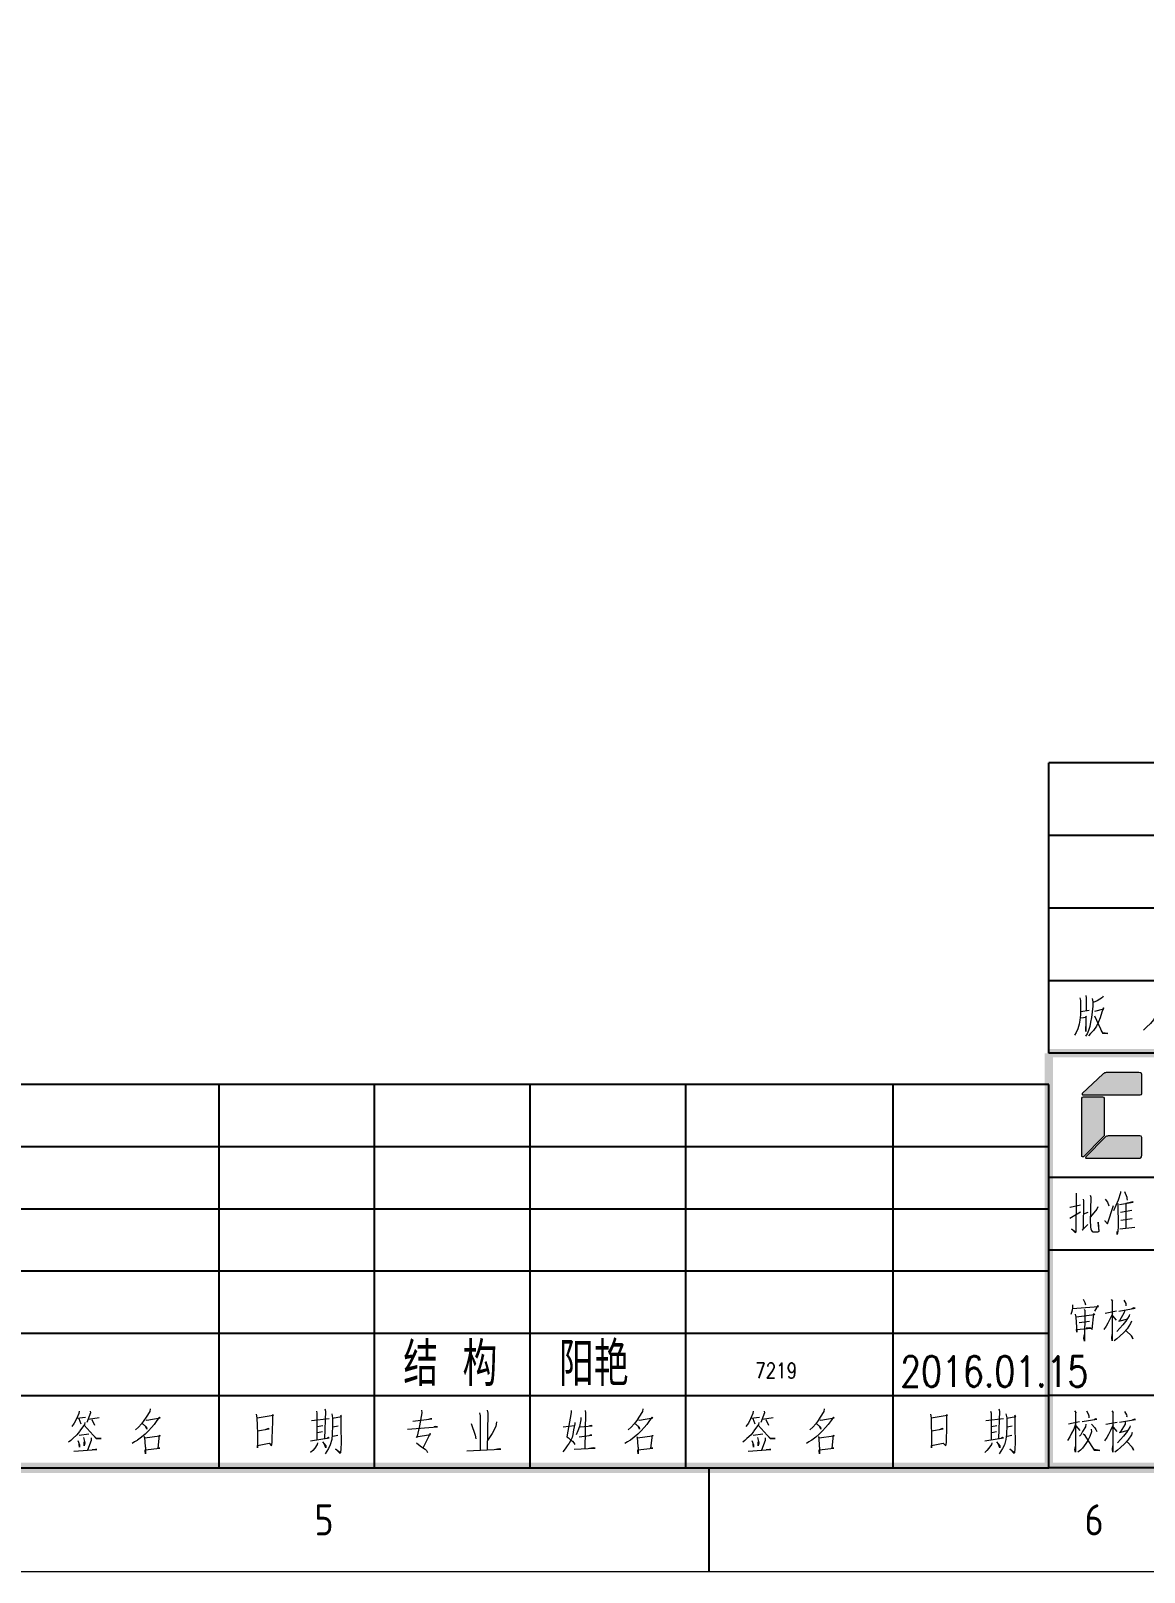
# Model space of a CAD drawing. Extents: x -59142 to 322364, y -122476 to 91021.
# Drawn here: x 163797 to 174532, y -112088 to -97222 of the extents above; entities that cross this region are included whole.
import ezdxf
from ezdxf.enums import TextEntityAlignment as Align

# ---------------------------------------------------------------- set-up
doc = ezdxf.new("R2010")
doc.units = 0
doc.header["$LTSCALE"] = 1000
doc.header["$MEASUREMENT"] = 0
for name, color, linetype in [('HQ1', 7, 'Continuous'), ('HQ2', 7, 'Continuous'), ('Version', 7, 'Continuous')]:
    doc.layers.add(name, color=color, linetype=linetype)
doc.styles.add('HZTXT', font='geditxt.shx', dxfattribs={"width": 0.8, "bigfont": 'hztxt1.shx'})
doc.styles.get("Standard").update_dxf_attribs({"font": 'gbenor.shx', "bigfont": 'gbcbig.shx'})
doc.styles.add('TK', font='GEDITXT.SHX', dxfattribs={"width": 0.85, "height": 3.5, "bigfont": 'DXT.SHX'})

# ---------------------------------------------------------------- blocks, each defined once
blk = doc.blocks.new('GEDI_WK_A2')
at = {"color": 3}
blk.add_line((371.25, 0), (371.25, 10), dxfattribs=at)
for points, const_width in [([(0, 0), (594, 0), (594, 420), (0, 420)], 0.1), ([(25, 10), (584, 10), (584, 410), (25, 410)], 1)]:
    blk.add_lwpolyline(points, close=True, dxfattribs=dict(at, const_width=const_width))
for s, p in [('5', (334.12, 5)), ('6', (408.38, 5))]:
    blk.add_text(s, height=3, dxfattribs=at).set_placement(p, align=Align.MIDDLE)
blk = doc.blocks.new('GEDI_TQ_2012')
at = {"color": 2}
for p, q in [((0, 28), (-180, 28)), ((-90, 21), (-180, 21)), ((0, 7), (-180, 7))]:
    blk.add_line(p, q, dxfattribs=at)
at = {"color": 7}
blk.add_line((0, 0), (-180, 0), dxfattribs=at)
at = {"color": 2, "const_width": 0.8}
for points in [[(-180, 40), (0, 40)], [(-180, 0), (-180, 40)]]:
    blk.add_lwpolyline(points, dxfattribs=at)
at = {"color": 7, "lineweight": 0}
for points in [[(-177.98, 25.15), (-177.93, 25.15), (-176.95, 25.38)], [(-177.37, 26.49), (-177.34, 26.23), (-177.39, 22.82), (-177.42, 22.69), (-177.81, 23.05), (-177.42, 22.76)], [(-176.69, 25.93), (-176.64, 25.77), (-176.67, 23.05), (-176.78, 22.95), (-176.22, 23.48)], [(-176, 26.32), (-175.94, 26.13), (-176, 23.7), (-175.97, 23.41), (-175.97, 23.21), (-175.94, 23.05), (-175.89, 22.92), (-175.81, 22.82), (-175.75, 22.79), (-175.64, 22.76), (-175.53, 22.76), (-175.25, 22.76), (-175.17, 22.82), (-175.13, 22.85), (-175.22, 23.7), (-175.17, 22.82), (-175.22, 22.79)], [(-174.61, 23.8), (-174.58, 23.84), (-174.33, 23.54), (-173.77, 25.31)], [(-174.55, 25.93), (-174.33, 25.64), (-174.19, 25.28)], [(-173.08, 26.68), (-173.08, 26.53), (-173.3, 25.84), (-173.52, 25.31), (-173.77, 24.79)], [(-173.35, 25.51), (-173.32, 23.28), (-173.35, 22.85), (-173.39, 22.52), (-173.39, 22.82)], [(-173.19, 25.41), (-171.85, 25.64), (-171.9, 25.67), (-172.15, 25.6), (-172.58, 25.51), (-172.58, 23.15)], [(-172.69, 26.65), (-172.46, 26.13), (-172.46, 26), (-172.44, 25.84)], [(-177.95, 24.1), (-176.95, 24.72)], [(-176.22, 24.65), (-176.64, 24.49)], [(-175.28, 25.18), (-175.36, 24.95), (-175.97, 24.23)], [(-173.08, 24.68), (-171.99, 24.85)], [(-173.05, 23.9), (-171.96, 24.07)], [(-173.13, 23.08), (-171.71, 23.24)], [(-177.7, 15.74), (-177.7, 15.44), (-177.75, 15.21), (-177.81, 14.98), (-177.86, 14.81)], [(-177.7, 15.38), (-175.19, 15.57), (-175.25, 15.67), (-175.58, 15.14)], [(-175.92, 13.5), (-175.81, 13.34), (-175.64, 14.91), (-175.58, 14.78), (-177.34, 14.55)], [(-176.69, 16.29), (-176.53, 15.96), (-176.47, 15.74)], [(-176.58, 15.27), (-176.53, 15.21), (-176.55, 12.22), (-176.62, 12.52), (-176.55, 12.88)], [(-173.86, 14.88), (-174.11, 14.36), (-174.3, 13.96), (-174.47, 13.67), (-174.69, 13.37)], [(-173.46, 15.11), (-174.55, 14.91)], [(-173.97, 16.25), (-173.86, 16.1), (-173.89, 16.13), (-173.89, 12.26), (-173.91, 12.55), (-173.89, 12.88)], [(-173.24, 15.14), (-171.68, 15.41), (-171.79, 15.44), (-172.02, 15.34)], [(-172.69, 15.17), (-172.71, 14.98), (-173.19, 14.19), (-173.24, 14.16), (-172.38, 14.39)], [(-172.77, 16.19), (-172.58, 15.86), (-172.55, 15.74), (-172.58, 15.64)], [(-177.45, 14.85), (-177.39, 14.55), (-177.28, 13.11), (-177.31, 13.37), (-175.92, 13.5), (-176.08, 13.53), (-176.39, 13.47)], [(-177.06, 14.03), (-176.06, 14.16)], [(-173.86, 14.66), (-173.49, 14.26)], [(-172.02, 14.16), (-172.1, 13.93), (-172.44, 13.41), (-172.77, 13.08), (-173.13, 12.72), (-173.44, 12.45), (-173.69, 12.26)], [(-172.21, 14.81), (-172.24, 14.66), (-172.58, 14.16), (-172.6, 14.13), (-172.85, 13.8), (-173.13, 13.47), (-173.44, 13.17)], [(-172.55, 13.27), (-171.99, 12.72), (-171.88, 12.45), (-172.04, 12.78)], [(-177.51, 5.52), (-177.36, 5.32), (-177.42, 5.39), (-177.42, 1.52), (-177.48, 1.75), (-177.42, 2.08)], [(-176.78, 4.47), (-175.36, 4.7), (-175.47, 4.74), (-175.62, 4.66)], [(-176.36, 5.52), (-176.2, 5.22), (-176.14, 5.03), (-176.14, 4.83)], [(-173.9, 5.52), (-173.79, 5.36), (-173.82, 5.39), (-173.82, 1.52), (-173.84, 1.82), (-173.82, 2.15)], [(-173.18, 4.41), (-171.62, 4.67), (-171.73, 4.7), (-171.95, 4.6)], [(-172.7, 5.46), (-172.51, 5.13), (-172.48, 5), (-172.51, 4.9)], [(-177.42, 4.21), (-177.59, 3.75), (-177.79, 3.36), (-177.98, 2.99), (-178.2, 2.66)], [(-177.03, 4.44), (-178.09, 4.21)], [(-177.4, 4.05), (-177, 3.61)], [(-175.92, 3.75), (-175.89, 3.49), (-176.05, 3.03), (-176.23, 2.66), (-176.42, 2.37), (-176.59, 2.14), (-176.75, 1.91), (-176.95, 1.72), (-177.2, 1.52)], [(-176.42, 4.24), (-176.45, 3.97), (-176.73, 3.52), (-176.92, 3.19), (-177.03, 3.06)], [(-176.67, 3.29), (-176.59, 3.22), (-175.62, 1.72), (-175.08, 1.68), (-175.58, 1.78), (-175.72, 1.91)], [(-175.89, 4.24), (-175.55, 3.88), (-175.47, 3.72), (-175.36, 3.52)], [(-173.79, 4.15), (-174.04, 3.62), (-174.24, 3.23), (-174.4, 2.93), (-174.63, 2.63)], [(-173.4, 4.37), (-174.49, 4.18)], [(-173.79, 3.92), (-173.43, 3.52)], [(-171.95, 3.43), (-172.03, 3.2), (-172.37, 2.67), (-172.7, 2.34), (-173.07, 1.98), (-173.37, 1.72), (-173.63, 1.52)], [(-172.14, 4.08), (-172.17, 3.92), (-172.51, 3.43), (-172.54, 3.39), (-172.79, 3.06), (-173.07, 2.74), (-173.37, 2.44)], [(-172.62, 4.44), (-172.64, 4.24), (-173.12, 3.46), (-173.18, 3.43), (-172.32, 3.65)], [(-172.48, 2.54), (-171.92, 1.98), (-171.81, 1.72), (-171.98, 2.05)]]:
    blk.add_lwpolyline(points, dxfattribs=at)
blk = doc.blocks.new('GEDI_Version_2012')
at = {"layer": 'Version', "color": 2}
for p, q in [((-180, 0), (-180, 28)), ((0, 28), (-180, 28)), ((0, 21), (-180, 21)), ((0, 14), (-180, 14)), ((0, 7), (-180, 7)), ((0, 0), (-180, 0))]:
    blk.add_line(p, q, dxfattribs=at)
at = {"layer": 'Version', "color": 7, "lineweight": 0}
for points in [[(-177.01, 5.36), (-176.93, 5.09), (-176.93, 4.31), (-176.93, 3.72), (-176.99, 3.19), (-177.07, 2.8), (-177.18, 2.34), (-177.35, 2.01), (-177.51, 1.75)], [(-175.82, 5.29), (-175.76, 4.97), (-175.76, 4.54), (-175.82, 3.98), (-175.87, 3.45), (-175.96, 3), (-176.04, 2.57), (-176.15, 2.21), (-176.29, 1.88), (-176.46, 1.65)], [(-176.43, 5.56), (-176.38, 5.36), (-176.38, 4.11)], [(-174.76, 5.49), (-174.81, 5.39), (-175.34, 5.06), (-175.7, 4.9)], [(-176.93, 3.42), (-176.35, 3.49), (-176.41, 3.59), (-176.41, 2.11), (-176.43, 2.31), (-176.43, 2.57)], [(-176.91, 4.02), (-176.1, 4.14)], [(-175.57, 4.05), (-174.68, 4.28), (-174.73, 4.37), (-174.87, 3.95), (-175.04, 3.42), (-175.2, 3.03), (-175.4, 2.6), (-175.68, 2.21), (-175.96, 1.91), (-176.18, 1.68)], [(-175.6, 3.62), (-174.81, 1.95), (-174.29, 1.91), (-174.79, 1.98), (-174.92, 2.17)], [(-169.3, 4.31), (-169.61, 3.72), (-169.89, 3.23), (-170.19, 2.86), (-170.56, 2.5), (-170.87, 2.24)]]:
    blk.add_lwpolyline(points, dxfattribs=at)
blk = doc.blocks.new('GEDI_HQ1_2012')
at = {"layer": 'HQ1', "color": 2}
for p, q in [((0, 37), (-65, 37)), ((-65, 0), (-65, 37)), ((-50, 0), (-50, 37)), ((-35, 0), (-35, 37)), ((-15, 0), (-15, 37)), ((0, 0), (0, 37)), ((-65, 31), (0, 31)), ((-65, 25), (0, 25)), ((-65, 19), (0, 19)), ((-65, 13), (0, 13)), ((-65, 7), (0, 7)), ((0, 0), (0, 7)), ((-65, 0), (0, 0))]:
    blk.add_line(p, q, dxfattribs=at)
at = {"layer": 'HQ1', "color": 7, "lineweight": 0}
for points in [[(-61.32, 4.51), (-59.5, 4.74), (-59.61, 4.74), (-59.81, 4.67)], [(-60.48, 5.59), (-60.45, 5.32), (-60.68, 4.06), (-60.94, 2.94), (-61, 3), (-59.61, 3.24), (-59.64, 3.34), (-60.33, 1.98)], [(-54.89, 5.32), (-54.83, 5.02), (-54.83, 1.71)], [(-54.16, 5.56), (-54.1, 5.29), (-54.16, 1.74)], [(-46.04, 5.53), (-46.04, 5.36), (-46.48, 3), (-46.3, 2.9), (-46.1, 2.73), (-45.92, 2.59), (-45.78, 2.42), (-45.7, 2.25)], [(-45.12, 4.88), (-45.12, 4.64), (-45.26, 3.99), (-45.4, 3.58), (-45.58, 3.21)], [(-44.71, 5.53), (-44.68, 5.32), (-44.74, 1.88)], [(-39.56, 4.64), (-39.47, 4.61), (-38.17, 4.84), (-38.25, 4.91), (-38.49, 4.57), (-38.74, 4.2), (-39.01, 3.89), (-39.3, 3.58), (-39.62, 3.27), (-39.96, 2.97), (-40.34, 2.69), (-40.4, 2.66), (-40.63, 2.52), (-40.86, 2.36)], [(-39.15, 5.7), (-39.18, 5.46), (-39.53, 4.91), (-39.73, 4.57), (-39.96, 4.26), (-40.25, 3.92), (-40.54, 3.69)], [(-28.5, 5.49), (-28.53, 5.26), (-28.76, 4.74), (-28.96, 4.33), (-29.2, 3.99)], [(-28.73, 4.81), (-27.89, 4.91)], [(-28.53, 4.78), (-28.33, 4.26)], [(-27.43, 5.49), (-27.4, 5.32), (-27.75, 4.37)], [(-27.6, 4.71), (-26.56, 4.88)], [(-27.28, 4.67), (-27.02, 4.13)], [(-22.07, 4.64), (-21.98, 4.61), (-20.68, 4.84), (-20.76, 4.91), (-20.99, 4.57), (-21.26, 4.2), (-21.52, 3.89), (-21.81, 3.58), (-22.12, 3.27), (-22.47, 2.97), (-22.85, 2.69), (-22.91, 2.66), (-23.14, 2.52), (-23.37, 2.36)], [(-21.66, 5.7), (-21.69, 5.46), (-22.04, 4.91), (-22.24, 4.57), (-22.47, 4.26), (-22.76, 3.92), (-23.05, 3.69)], [(-11.41, 5.19), (-11.35, 4.84), (-11.32, 4.09), (-11.29, 3.31), (-11.29, 3.21), (-11.29, 2.66), (-11.29, 1.94), (-11.29, 2.18), (-10.17, 2.39), (-9.93, 2.15), (-9.87, 2.46), (-9.87, 2.87), (-9.84, 3.65), (-9.82, 4.47), (-9.82, 5.15), (-9.79, 5.05), (-11.32, 4.81)], [(-6.08, 4.57), (-4.37, 4.78)], [(-5.62, 5.49), (-5.56, 5.29), (-5.56, 2.73)], [(-4.8, 5.7), (-4.75, 5.49), (-4.83, 2.83)], [(-4.14, 5.22), (-4.05, 4.84), (-4.05, 4.09), (-4.08, 3.27), (-4.14, 2.76), (-4.28, 2.22), (-4.46, 1.88), (-4.78, 1.37)], [(-4.05, 4.81), (-3.18, 4.98), (-3.27, 5.08), (-3.27, 4.03), (-3.27, 3.96), (-3.24, 2.42), (-3.27, 1.84), (-3.3, 1.5), (-3.33, 1.4), (-3.76, 1.84), (-3.36, 1.54)], [(-61.84, 3.75), (-58.95, 3.96), (-59.09, 3.99), (-59.26, 3.96)], [(-55.7, 4.3), (-55.3, 3.17), (-55.24, 2.8)], [(-53.24, 4.44), (-53.3, 3.99), (-53.67, 3.34), (-54.13, 2.66)], [(-45.7, 4.4), (-45.7, 4.26), (-45.81, 3.69), (-45.9, 3.24), (-45.95, 2.94), (-46.07, 2.69), (-46.25, 2.39), (-46.42, 2.12), (-46.62, 1.84), (-46.85, 1.57)], [(-46.82, 3.96), (-45.72, 4.09)], [(-45.29, 3), (-44.07, 3.17), (-44.22, 3.17), (-44.36, 3.11)], [(-45.17, 3.96), (-44.02, 4.06), (-44.1, 4.09), (-44.27, 4.06)], [(-39.88, 4.26), (-39.82, 4.23), (-39.5, 3.92), (-39.47, 3.75), (-39.59, 3.99)], [(-39.73, 3.04), (-39.67, 2.94), (-39.62, 2.08), (-39.59, 1.98), (-39.59, 1.37), (-39.62, 1.64), (-39.62, 1.74), (-38.19, 1.91), (-38.22, 1.91), (-38.37, 1.91), (-38.22, 3.17), (-38.17, 3.11), (-38.25, 3.07), (-39.64, 2.87)], [(-27.95, 4.37), (-27.98, 4.2), (-28.44, 3.58), (-28.47, 3.51), (-28.7, 3.21), (-29.11, 2.83), (-29.31, 2.66), (-29.51, 2.49)], [(-27.57, 3.27), (-28.5, 3.14)], [(-28.01, 4.13), (-26.85, 2.83), (-26.38, 2.83), (-26.85, 2.87), (-27.08, 3.11)], [(-22.39, 4.26), (-22.33, 4.23), (-22.01, 3.92), (-21.98, 3.75), (-22.1, 3.99)], [(-22.24, 3.04), (-22.18, 2.94), (-22.12, 2.08), (-22.1, 1.98), (-22.1, 1.37), (-22.12, 1.64), (-22.12, 1.74), (-20.71, 1.91), (-20.74, 1.91), (-20.88, 1.91), (-20.74, 3.17), (-20.68, 3.11), (-20.76, 3.07), (-22.15, 2.87)], [(-11.29, 3.58), (-10.17, 3.79), (-10.28, 3.82), (-10.54, 3.69)], [(-5.53, 3.99), (-5.01, 4.09)], [(-5.5, 3.41), (-5.04, 3.51)], [(-4.08, 3.07), (-4.02, 3.07), (-3.56, 3.17)], [(-4.02, 3.96), (-3.53, 4.06)], [(-60.97, 2.42), (-60.62, 2.15), (-60.39, 1.98), (-60.13, 1.81), (-59.99, 1.67), (-59.9, 1.5)], [(-56.1, 1.64), (-52.83, 1.81), (-52.98, 1.84), (-53.3, 1.77)], [(-45.75, 1.81), (-43.72, 1.91), (-43.93, 1.94), (-44.27, 1.88)], [(-28.99, 1.61), (-26.79, 1.77), (-26.93, 1.77), (-27.25, 1.74)], [(-28.62, 2.66), (-28.47, 2.22), (-28.47, 2.01), (-28.5, 2.29)], [(-28.07, 2.94), (-27.95, 2.42), (-28.01, 2.15), (-28.01, 2.52)], [(-27.34, 2.9), (-27.34, 2.66), (-27.69, 1.71)], [(-6.17, 2.63), (-4.37, 2.9), (-4.46, 2.94), (-4.57, 2.83)], [(-5.5, 2.42), (-5.53, 2.25), (-5.76, 1.91), (-5.97, 1.67), (-6.17, 1.5)], [(-5.04, 2.52), (-4.72, 2.12), (-4.72, 1.94), (-4.83, 2.25)]]:
    blk.add_lwpolyline(points, dxfattribs=at)
blk.add_text('223344', height=0.0001).set_placement((-22.1, 1.74))
blk = doc.blocks.new('GEDI_HQ2_2012')
at = {"layer": 'HQ2', "color": 2}
for p, q in [((0, 37), (-65, 37)), ((-65, 0), (-65, 37)), ((-50, 0), (-50, 37)), ((-35, 0), (-35, 37)), ((-15, 0), (-15, 37)), ((0, 0), (0, 37)), ((-65, 31), (0, 31)), ((-65, 25), (0, 25)), ((-65, 19), (0, 19)), ((-65, 13), (0, 13)), ((-65, 7), (0, 7)), ((0, 0), (0, 7)), ((-65, 0), (0, 0))]:
    blk.add_line(p, q, dxfattribs=at)
at = {"layer": 'HQ2', "color": 7, "lineweight": 0}
for points in [[(-61.32, 4.51), (-59.5, 4.74), (-59.61, 4.74), (-59.81, 4.67)], [(-60.48, 5.59), (-60.45, 5.32), (-60.68, 4.06), (-60.94, 2.94), (-61, 3), (-59.61, 3.24), (-59.64, 3.34), (-60.33, 1.98)], [(-54.89, 5.32), (-54.83, 5.02), (-54.83, 1.71)], [(-54.16, 5.56), (-54.1, 5.29), (-54.16, 1.74)], [(-46.04, 5.53), (-46.04, 5.36), (-46.48, 3), (-46.3, 2.9), (-46.1, 2.73), (-45.92, 2.59), (-45.78, 2.42), (-45.7, 2.25)], [(-45.12, 4.88), (-45.12, 4.64), (-45.26, 3.99), (-45.4, 3.58), (-45.58, 3.21)], [(-44.71, 5.53), (-44.68, 5.32), (-44.74, 1.88)], [(-39.56, 4.64), (-39.47, 4.61), (-38.17, 4.84), (-38.25, 4.91), (-38.49, 4.57), (-38.74, 4.2), (-39.01, 3.89), (-39.3, 3.58), (-39.62, 3.27), (-39.96, 2.97), (-40.34, 2.69), (-40.4, 2.66), (-40.63, 2.52), (-40.86, 2.36)], [(-39.15, 5.7), (-39.18, 5.46), (-39.53, 4.91), (-39.73, 4.57), (-39.96, 4.26), (-40.25, 3.92), (-40.54, 3.69)], [(-28.5, 5.49), (-28.53, 5.26), (-28.76, 4.74), (-28.96, 4.33), (-29.2, 3.99)], [(-28.73, 4.81), (-27.89, 4.91)], [(-28.53, 4.78), (-28.33, 4.26)], [(-27.43, 5.49), (-27.4, 5.32), (-27.75, 4.37)], [(-27.6, 4.71), (-26.56, 4.88)], [(-27.28, 4.67), (-27.02, 4.13)], [(-22.07, 4.64), (-21.98, 4.61), (-20.68, 4.84), (-20.76, 4.91), (-20.99, 4.57), (-21.26, 4.2), (-21.52, 3.89), (-21.81, 3.58), (-22.12, 3.27), (-22.47, 2.97), (-22.85, 2.69), (-22.91, 2.66), (-23.14, 2.52), (-23.37, 2.36)], [(-21.66, 5.7), (-21.69, 5.46), (-22.04, 4.91), (-22.24, 4.57), (-22.47, 4.26), (-22.76, 3.92), (-23.05, 3.69)], [(-11.41, 5.19), (-11.35, 4.84), (-11.32, 4.09), (-11.29, 3.31), (-11.29, 3.21), (-11.29, 2.66), (-11.29, 1.94), (-11.29, 2.18), (-10.17, 2.39), (-9.93, 2.15), (-9.87, 2.46), (-9.87, 2.87), (-9.84, 3.65), (-9.82, 4.47), (-9.82, 5.15), (-9.79, 5.05), (-11.32, 4.81)], [(-6.08, 4.57), (-4.37, 4.78)], [(-5.62, 5.49), (-5.56, 5.29), (-5.56, 2.73)], [(-4.8, 5.7), (-4.75, 5.49), (-4.83, 2.83)], [(-4.14, 5.22), (-4.05, 4.84), (-4.05, 4.09), (-4.08, 3.27), (-4.14, 2.76), (-4.28, 2.22), (-4.46, 1.88), (-4.78, 1.37)], [(-4.05, 4.81), (-3.18, 4.98), (-3.27, 5.08), (-3.27, 4.03), (-3.27, 3.96), (-3.24, 2.42), (-3.27, 1.84), (-3.3, 1.5), (-3.33, 1.4), (-3.76, 1.84), (-3.36, 1.54)], [(-61.84, 3.75), (-58.95, 3.96), (-59.09, 3.99), (-59.26, 3.96)], [(-55.7, 4.3), (-55.3, 3.17), (-55.24, 2.8)], [(-53.24, 4.44), (-53.3, 3.99), (-53.67, 3.34), (-54.13, 2.66)], [(-45.7, 4.4), (-45.7, 4.26), (-45.81, 3.69), (-45.9, 3.24), (-45.95, 2.94), (-46.07, 2.69), (-46.25, 2.39), (-46.42, 2.12), (-46.62, 1.84), (-46.85, 1.57)], [(-46.82, 3.96), (-45.72, 4.09)], [(-45.29, 3), (-44.07, 3.17), (-44.22, 3.17), (-44.36, 3.11)], [(-45.17, 3.96), (-44.02, 4.06), (-44.1, 4.09), (-44.27, 4.06)], [(-39.88, 4.26), (-39.82, 4.23), (-39.5, 3.92), (-39.47, 3.75), (-39.59, 3.99)], [(-39.73, 3.04), (-39.67, 2.94), (-39.62, 2.08), (-39.59, 1.98), (-39.59, 1.37), (-39.62, 1.64), (-39.62, 1.74), (-38.19, 1.91), (-38.22, 1.91), (-38.37, 1.91), (-38.22, 3.17), (-38.17, 3.11), (-38.25, 3.07), (-39.64, 2.87)], [(-27.95, 4.37), (-27.98, 4.2), (-28.44, 3.58), (-28.47, 3.51), (-28.7, 3.21), (-29.11, 2.83), (-29.31, 2.66), (-29.51, 2.49)], [(-27.57, 3.27), (-28.5, 3.14)], [(-28.01, 4.13), (-26.85, 2.83), (-26.38, 2.83), (-26.85, 2.87), (-27.08, 3.11)], [(-22.39, 4.26), (-22.33, 4.23), (-22.01, 3.92), (-21.98, 3.75), (-22.1, 3.99)], [(-22.24, 3.04), (-22.18, 2.94), (-22.12, 2.08), (-22.1, 1.98), (-22.1, 1.37), (-22.12, 1.64), (-22.12, 1.74), (-20.71, 1.91), (-20.74, 1.91), (-20.88, 1.91), (-20.74, 3.17), (-20.68, 3.11), (-20.76, 3.07), (-22.15, 2.87)], [(-11.29, 3.58), (-10.17, 3.79), (-10.28, 3.82), (-10.54, 3.69)], [(-5.53, 3.99), (-5.01, 4.09)], [(-5.5, 3.41), (-5.04, 3.51)], [(-4.08, 3.07), (-4.02, 3.07), (-3.56, 3.17)], [(-4.02, 3.96), (-3.53, 4.06)], [(-60.97, 2.42), (-60.62, 2.15), (-60.39, 1.98), (-60.13, 1.81), (-59.99, 1.67), (-59.9, 1.5)], [(-56.1, 1.64), (-52.83, 1.81), (-52.98, 1.84), (-53.3, 1.77)], [(-45.75, 1.81), (-43.72, 1.91), (-43.93, 1.94), (-44.27, 1.88)], [(-28.99, 1.61), (-26.79, 1.77), (-26.93, 1.77), (-27.25, 1.74)], [(-28.62, 2.66), (-28.47, 2.22), (-28.47, 2.01), (-28.5, 2.29)], [(-28.07, 2.94), (-27.95, 2.42), (-28.01, 2.15), (-28.01, 2.52)], [(-27.34, 2.9), (-27.34, 2.66), (-27.69, 1.71)], [(-6.17, 2.63), (-4.37, 2.9), (-4.46, 2.94), (-4.57, 2.83)], [(-5.5, 2.42), (-5.53, 2.25), (-5.76, 1.91), (-5.97, 1.67), (-6.17, 1.5)], [(-5.04, 2.52), (-4.72, 2.12), (-4.72, 1.94), (-4.83, 2.25)]]:
    blk.add_lwpolyline(points, dxfattribs=at)
blk.add_text('112233', height=0.0001).set_placement((-22.1, 1.74))
blk = doc.blocks.new('LOGO_CEEC_2014')
at = {"true_color": 0x0068b6}
h = blk.add_hatch(color=152, dxfattribs=at)
h.dxf.hatch_style = 2
edge = h.paths.add_edge_path()
edge.add_spline(control_points=[(5.25, 10), (5.25, 10), (5.25, 10), (5.25, 10), (5.35, 10.1), (5.42, 10.13), (5.55, 10.13), (5.55, 10.13), (8.69, 10.13), (8.69, 10.13), (8.96, 10.13), (8.98, 10.01), (8.98, 9.87), (8.98, 9.87), (8.98, 8.13), (8.98, 8.13), (8.98, 8.04), (8.92, 7.98), (8.83, 7.98), (8.83, 7.98), (3.26, 7.98), (3.26, 7.98), (3.22, 7.98), (3.17, 8.06), (3.24, 8.13), (3.24, 8.13), (5.25, 10)], knot_values=[-1, 0, 0, 0, 0, 0, 1, 1, 1, 2, 2, 2, 3, 3, 3, 4, 4, 4, 5, 5, 5, 6, 6, 6, 7, 7, 7, 8, 8, 8, 8], degree=3, periodic=0)
h = blk.add_hatch(color=152, dxfattribs=at)
h.dxf.hatch_style = 2
edge = h.paths.add_edge_path()
edge.add_spline(control_points=[(5.23, 3.9), (5.23, 3.9), (5.23, 3.9), (5.23, 3.9), (5.33, 4), (5.36, 4.07), (5.36, 4.19), (5.36, 4.19), (5.36, 7.52), (5.36, 7.52), (5.36, 7.79), (5.24, 7.81), (5.09, 7.81), (5.09, 7.81), (3.35, 7.81), (3.35, 7.81), (3.27, 7.81), (3.2, 7.75), (3.2, 7.66), (3.2, 7.66), (3.2, 2.05), (3.2, 2.05), (3.2, 2), (3.29, 1.96), (3.35, 2.02), (3.35, 2.02), (5.23, 3.9)], knot_values=[-1, 0, 0, 0, 0, 0, 1, 1, 1, 2, 2, 2, 3, 3, 3, 4, 4, 4, 5, 5, 5, 6, 6, 6, 7, 7, 7, 8, 8, 8, 8], degree=3, periodic=0)
h = blk.add_hatch(color=152, dxfattribs=at)
h.dxf.hatch_style = 2
edge = h.paths.add_edge_path()
edge.add_spline(control_points=[(5.45, 3.9), (5.45, 3.9), (5.45, 3.9), (5.45, 3.9), (5.55, 4), (5.61, 4.02), (5.74, 4.02), (5.74, 4.02), (8.79, 4.02), (8.79, 4.02), (8.99, 4.02), (8.98, 3.9), (8.98, 3.76), (8.98, 3.76), (8.98, 2.16), (8.98, 2.16), (8.98, 1.91), (8.84, 1.87), (8.7, 1.87), (8.7, 1.87), (3.59, 1.87), (3.59, 1.87), (3.55, 1.87), (3.5, 1.96), (3.57, 2.02), (3.57, 2.02), (5.45, 3.9)], knot_values=[-1, 0, 0, 0, 0, 0, 1, 1, 1, 2, 2, 2, 3, 3, 3, 4, 4, 4, 5, 5, 5, 6, 6, 6, 7, 7, 7, 8, 8, 8, 8], degree=3, periodic=0)
at = {"lineweight": 0}
for points in [[(8.98, 8.13), (8.98, 8.04), (8.92, 7.98), (8.83, 7.98), (8.83, 7.98), (3.26, 7.98), (3.26, 7.98), (3.22, 7.98), (3.17, 8.06), (3.24, 8.13), (3.24, 8.13), (5.25, 10), (5.25, 10), (5.35, 10.1), (5.42, 10.13), (5.55, 10.13), (5.55, 10.13), (8.69, 10.13), (8.69, 10.13), (8.96, 10.13), (8.98, 10.01), (8.98, 9.87), (8.98, 9.87), (8.98, 8.13), (8.98, 8.13)], [(3.35, 7.81), (3.27, 7.81), (3.2, 7.75), (3.2, 7.66), (3.2, 7.66), (3.2, 2.05), (3.2, 2.05), (3.2, 2), (3.29, 1.96), (3.35, 2.02), (3.35, 2.02), (5.23, 3.9), (5.23, 3.9), (5.33, 4), (5.36, 4.07), (5.36, 4.19), (5.36, 4.19), (5.36, 7.52), (5.36, 7.52), (5.36, 7.79), (5.24, 7.81), (5.09, 7.81), (5.09, 7.81), (3.35, 7.81), (3.35, 7.81)], [(8.98, 2.16), (8.98, 1.91), (8.84, 1.87), (8.7, 1.87), (8.7, 1.87), (3.59, 1.87), (3.59, 1.87), (3.55, 1.87), (3.5, 1.96), (3.57, 2.02), (3.57, 2.02), (5.45, 3.9), (5.45, 3.9), (5.55, 4), (5.61, 4.02), (5.74, 4.02), (5.74, 4.02), (8.79, 4.02), (8.79, 4.02), (8.99, 4.02), (8.98, 3.9), (8.98, 3.76), (8.98, 3.76), (8.98, 2.16), (8.98, 2.16)]]:
    blk.add_open_spline(points, degree=3, knots=[0, 0, 0, 0, 1, 1, 1, 2, 2, 2, 3, 3, 3, 4, 4, 4, 5, 5, 5, 6, 6, 6, 7, 7, 7, 8, 8, 8, 8], dxfattribs=at)
blk = doc.blocks.new('A$C1C011119')
for name, p in [('GEDI_WK_A2', (0, 0)), ('GEDI_Version_2012', (584, 50)), ('GEDI_TQ_2012', (584, 10)), ('LOGO_CEEC_2014', (404, 38)), ('GEDI_HQ2_2012', (339, 10)), ('GEDI_HQ1_2012', (404, 10))]:
    blk.add_blockref(name, p)
at = {"style": 'TK', "width": 0.85}
for tag, height, p in [('PROJECTNAME', 4.75, (529, 44)), ('PHASE', 4, (571, 44)), ('DRAWINGNAME', 4.75, (539, 31))]:
    blk.add_attdef(tag, text='', height=height, dxfattribs=at).set_placement(p, align=Align.MIDDLE_CENTER)
for tag, p, height in [('APPROVE', (416, 32.75), 3.5), ('DESIGN', (461, 32.75), 3.5), ('REVIEW1', (416, 25.75), 3.5), ('DRAW', (461, 25.75), 3.5), ('DRAWINGNUMBER', (511, 18.5), 4), ('REVIEW2', (416, 18.75), 3.5), ('PROPORTION', (461, 18.75), 3.5), ('CHECK', (416, 11.75), 3.5), ('DATE', (461, 11.75), 3.5), ('VERSION', (577, 11.75), 3.5)]:
    blk.add_attdef(tag, p, '', height=height, dxfattribs=at)
blk = doc.blocks.new('safsafasffasfsd')
at = {"xscale": 100, "yscale": 100, "zscale": 100}
blk.add_blockref('A$C1C011119', (-59400, 0), dxfattribs=at)

msp = doc.modelspace()

# ---------------------------------------------------------------- block references
msp.add_blockref('safsafasffasfsd', (192612, -112083.5))

# ---------------------------------------------------------------- texts
at = {"style": 'HZTXT', "width": 0.8}
for s, height, p in [('结', 420, (167388.5, -110292.5)), ('构', 420, (167959.7, -110292.5)), ('阳艳', 420, (168888.5, -110292.5)), ('2016.01.15', 294, (172180, -110299.5)), ('7219', 147, (170782, -110218))]:
    msp.add_text(s, height=height, dxfattribs=at).set_placement(p)

doc.saveas('drawing.dxf')
